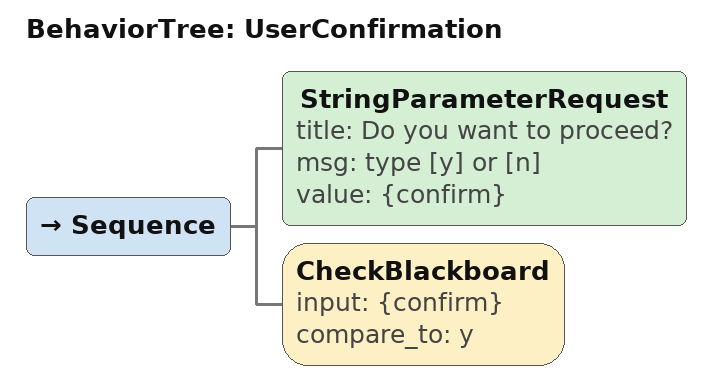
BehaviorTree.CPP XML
<root main_tree_to_execute = "UserConfirmation">
    <BehaviorTree ID="UserConfirmation">
        <Sequence>
            <StringParameterRequest title="Do you want to proceed?" msg="type [y] or [n]" value="{confirm}"/>
            <CheckBlackboard input="{confirm}" compare_to="y" />
        </Sequence>
    </BehaviorTree>
</root>
